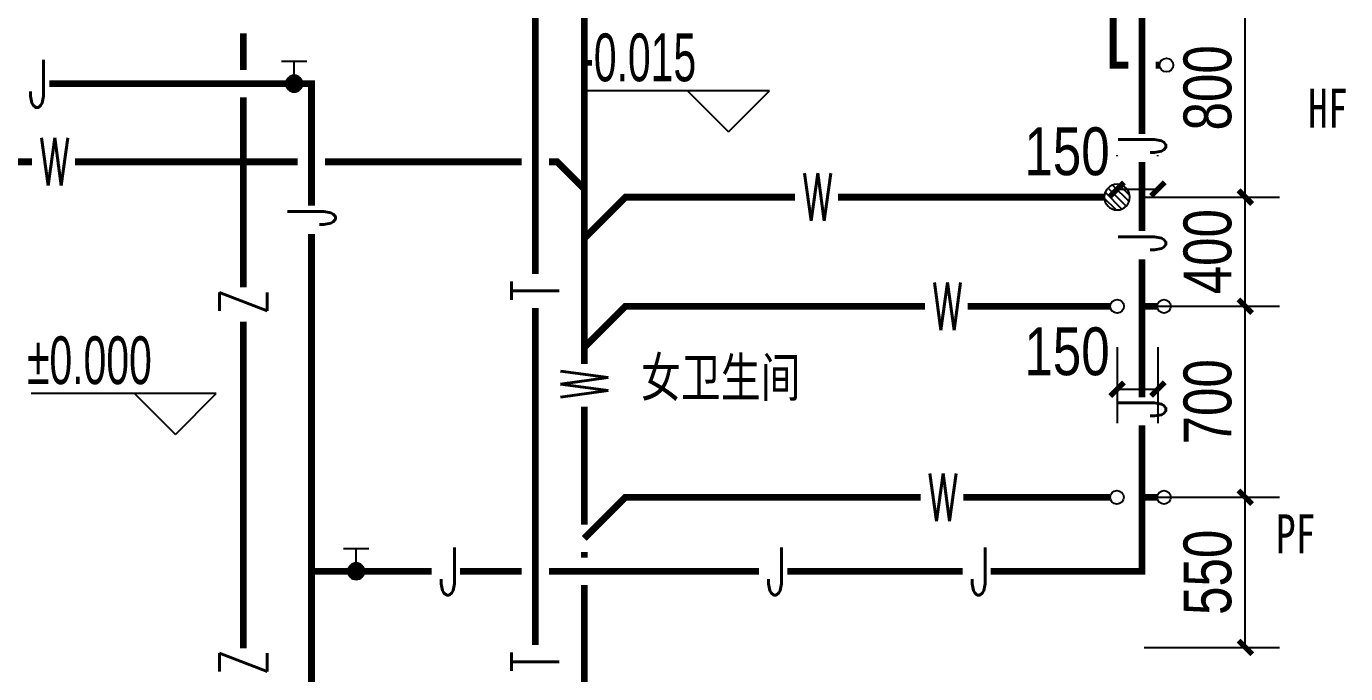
# Model space of a CAD drawing. Extents: x 31688 to 157843, y 203 to 96712.
# Drawn here: x 104286 to 109118, y 4982 to 7352 of the extents above; entities that cross this region are included whole.
import ezdxf

# ---------------------------------------------------------------- set-up
doc = ezdxf.new("R2010")
doc.units = 0
doc.header["$LTSCALE"] = 1000
doc.header["$MEASUREMENT"] = 0
doc.linetypes.add('109-34 轴网$0$L1$0$$AUDIT_BAD_LTYPE1', pattern=[0])
doc.layers.get('Defpoints').update_dxf_attribs({"color": 167})
for name, color, linetype in [('01-标注_标高', 200, 'Continuous'), ('02-TEXT_房间', 7, 'Continuous'), ('EQUIP_地漏', 7, 'Continuous'), ('EQUIP_污水', 7, 'Continuous'), ('PIPE-中水', 122, 'Continuous'), ('PIPE-污水', 2, 'Continuous'), ('PIPE-给水中', 3, 'Continuous'), ('PIPE-通气', 30, 'Continuous'), ('TEXT_中水', 7, 'Continuous'), ('TEXT_污水', 7, 'Continuous'), ('TEXT_给水', 7, 'Continuous'), ('TEXT_通气', 7, 'Continuous'), ('TWT_DIM', 3, 'Continuous'), ('VALVE_给水', 7, 'Continuous'), ('VPIPE-中水', 122, 'TG_Z'), ('VPIPE-给水中', 3, 'TG_J1')]:
    doc.layers.add(name, color=color, linetype=linetype)
doc.styles.add('_TCH_DIM', font='ros.shx', dxfattribs={"width": 0.8, "bigfont": 'jd.shx'})
doc.styles.add('_TCH_DIM_T3', font='ros.shx', dxfattribs={"width": 0.8, "bigfont": 'jd.shx'})
doc.styles.add('_TCH_SPACE', font='STXIHEI.TTF', dxfattribs={"width": 0.75, "height": 5})
doc.styles.add('_TWT_PIPETEXT', font='SIMPLEX', dxfattribs={"width": 0.8, "height": 3.5, "bigfont": 'HZTXT'})
doc.styles.add('TG_LINETYPE', font='SIMPLEX', dxfattribs={"width": 0.8, "height": 3, "bigfont": 'HZTXT'})
doc.linetypes.add('TG_J1', pattern='A,5,-0.6,["J1",TG_LINETYPE,S=0.1,R=0,X=-0.52,Y=-0.15],0', length=5.6)
doc.linetypes.add('TG_Z', pattern='A,5,-0.3,["Z",TG_LINETYPE,S=0.1,R=0,X=-0.28,Y=-0.15],0', length=5.3)
doc.dimstyles.new('_TWT_ARCH&&50', dxfattribs={"dimtxt": 175, "dimasz": 50, "dimexe": 125, "dimexo": 150, "dimgap": 50, "dimtad": 1, "dimdec": 0, "dimzin": 0, "dimdsep": 46, "dimtxsty": '_TCH_DIM_T3', "dimblk": 'ARCHTICK', "dimcen": 0.09, "dimclrt": 7, "dimazin": 2, "dimtfac": 1, "dimtdec": 0, "dimtix": 1, "dimtmove": 2, "dimatfit": 3, "dimfxl": 0, "dimtolj": 1, "dimtzin": 0, "dimarcsym": 0})

# ---------------------------------------------------------------- blocks, each defined once
blk = doc.blocks.new('$TwtSys$00000147')
blk.add_circle((0, 0, 0), 1)
blk = doc.blocks.new('$TwtSys$00000141')
for p, q in [((-94.2, 7.7), (-10.1, 91.8)), ((-94.2, 7.7), (-10.1, 91.8)), ((-87.2, -35.1), (35.1, 87.2)), ((-87.2, -35.1), (35.1, 87.2)), ((-66.5, -66.5), (66.5, 66.5)), ((-66.5, -66.5), (66.5, 66.5)), ((-32.4, -87.1), (87.6, 32.9)), ((-32.4, -87.1), (87.6, 32.9)), ((11.4, -92.3), (92.3, -11.4)), ((11.4, -92.3), (92.3, -11.4))]:
    blk.add_line(p, q)
blk.add_circle((0, 0), 94)
blk.add_circle((0, 0), 94)
blk = doc.blocks.new('_ArchTick')
at = {"color": 0, "linetype": 'ByBlock', "const_width": 0.4}
blk.add_lwpolyline([(-0.5, -0.5), (0.5, 0.5)], dxfattribs=at)
blk = doc.blocks.new('*D844')
at = {"layer": 'Defpoints', "color": 0, "linetype": '109-34 轴网$0$L1$0$$AUDIT_BAD_LTYPE1'}
for p in [(108280.7, 6727.1), (108430.3, 6756.2), (108430.3, 6727.1)]:
    blk.add_point(p, dxfattribs=at)
at = {"layer": 'TWT_DIM', "color": 0, "linetype": '109-34 轴网$0$L1$0$$AUDIT_BAD_LTYPE1', "lineweight": -2}
for p, q in [((108280.7, 6877.1), (108280.7, 6881.2)), ((108430.3, 6877.1), (108430.3, 6881.2)), ((108280.7, 6756.2), (108430.3, 6756.2))]:
    blk.add_line(p, q, dxfattribs=at)
at = {"layer": 'TWT_DIM', "color": 0, "linetype": '109-34 轴网$0$L1$0$$AUDIT_BAD_LTYPE1', "lineweight": -2, "xscale": 50, "yscale": 50, "zscale": 50, "rotation": 180}
blk.add_blockref('_ArchTick', (108280.7, 6756.2), dxfattribs=at)
at = {"layer": 'TWT_DIM', "color": 0, "linetype": '109-34 轴网$0$L1$0$$AUDIT_BAD_LTYPE1', "lineweight": -2, "xscale": 50, "yscale": 50, "zscale": 50}
blk.add_blockref('_ArchTick', (108430.3, 6756.2), dxfattribs=at)
at = {"layer": 'TWT_DIM', "color": 7, "linetype": '109-34 轴网$0$L1$0$$AUDIT_BAD_LTYPE1', "insert": (108097.4, 6893.7), "char_height": 175, "attachment_point": 5, "style": '_TCH_DIM_T3'}
blk.add_mtext('\\A1;150', dxfattribs=at)
blk = doc.blocks.new('*D845')
at = {"layer": 'Defpoints', "color": 0, "linetype": '109-34 轴网$0$L1$0$$AUDIT_BAD_LTYPE1'}
for p in [(108280.7, 6327.1), (108430.3, 6327.1), (108430.3, 6023.5)]:
    blk.add_point(p, dxfattribs=at)
at = {"layer": 'TWT_DIM', "color": 0, "linetype": '109-34 轴网$0$L1$0$$AUDIT_BAD_LTYPE1', "lineweight": -2}
for p, q in [((108280.7, 6177.1), (108280.7, 5898.5)), ((108430.3, 6177.1), (108430.3, 5898.5)), ((108280.7, 6023.5), (108430.3, 6023.5))]:
    blk.add_line(p, q, dxfattribs=at)
at = {"layer": 'TWT_DIM', "color": 0, "linetype": '109-34 轴网$0$L1$0$$AUDIT_BAD_LTYPE1', "lineweight": -2, "xscale": 50, "yscale": 50, "zscale": 50, "rotation": 180}
blk.add_blockref('_ArchTick', (108280.7, 6023.5), dxfattribs=at)
at = {"layer": 'TWT_DIM', "color": 0, "linetype": '109-34 轴网$0$L1$0$$AUDIT_BAD_LTYPE1', "lineweight": -2, "xscale": 50, "yscale": 50, "zscale": 50}
blk.add_blockref('_ArchTick', (108430.3, 6023.5), dxfattribs=at)
at = {"layer": 'TWT_DIM', "color": 7, "linetype": '109-34 轴网$0$L1$0$$AUDIT_BAD_LTYPE1', "insert": (108097.4, 6161), "char_height": 175, "attachment_point": 5, "style": '_TCH_DIM_T3'}
blk.add_mtext('\\A1;150', dxfattribs=at)
blk = doc.blocks.new('$VALVE$00000497')
for p, q in [((77.8, 138.2), (-77.8, 138.2)), ((0, 50), (0, 138.2))]:
    blk.add_line(p, q)
at = {"const_width": 49.6}
blk.add_lwpolyline([(24.8, 0, 1), (-24.8, 0, 1)], format="xyb", close=True, dxfattribs=at)
blk.add_circle((0, 0), 50)
blk = doc.blocks.new('*D863')
at = {"layer": 'Defpoints', "color": 0, "linetype": '109-34 轴网$0$L1$0$$AUDIT_BAD_LTYPE1'}
for p in [(108230.3, 7527.6), (108750.2, 7527.6), (108230.3, 6727.1)]:
    blk.add_point(p, dxfattribs=at)
at = {"layer": 'TWT_DIM', "color": 0, "linetype": '109-34 轴网$0$L1$0$$AUDIT_BAD_LTYPE1', "lineweight": -2}
for p, q in [((108380.3, 7527.6), (108875.2, 7527.6)), ((108750.2, 6727.1), (108750.2, 7527.6)), ((108380.3, 6727.1), (108875.2, 6727.1))]:
    blk.add_line(p, q, dxfattribs=at)
at = {"layer": 'TWT_DIM', "color": 0, "linetype": '109-34 轴网$0$L1$0$$AUDIT_BAD_LTYPE1', "lineweight": -2, "xscale": 50, "yscale": 50, "zscale": 50}
for p, rotation in [((108750.2, 7527.6), 90), ((108750.2, 6727.1), 270)]:
    blk.add_blockref('_ArchTick', p, dxfattribs=dict(at, rotation=rotation))
at = {"layer": 'TWT_DIM', "color": 7, "linetype": '109-34 轴网$0$L1$0$$AUDIT_BAD_LTYPE1', "insert": (108612.7, 7127.4), "char_height": 175, "attachment_point": 5, "rotation": 90, "style": '_TCH_DIM_T3'}
blk.add_mtext('\\A1;800', dxfattribs=at)
blk = doc.blocks.new('*D864')
at = {"layer": 'Defpoints', "color": 0, "linetype": '109-34 轴网$0$L1$0$$AUDIT_BAD_LTYPE1'}
for p in [(108230.3, 6727.1), (108750.2, 6727.1), (108230.3, 6327.1)]:
    blk.add_point(p, dxfattribs=at)
at = {"layer": 'TWT_DIM', "color": 0, "linetype": '109-34 轴网$0$L1$0$$AUDIT_BAD_LTYPE1', "lineweight": -2}
for p, q in [((108380.3, 6727.1), (108875.2, 6727.1)), ((108750.2, 6327.1), (108750.2, 6727.1)), ((108380.3, 6327.1), (108875.2, 6327.1))]:
    blk.add_line(p, q, dxfattribs=at)
at = {"layer": 'TWT_DIM', "color": 0, "linetype": '109-34 轴网$0$L1$0$$AUDIT_BAD_LTYPE1', "lineweight": -2, "xscale": 50, "yscale": 50, "zscale": 50}
for p, rotation in [((108750.2, 6727.1), 90), ((108750.2, 6327.1), 270)]:
    blk.add_blockref('_ArchTick', p, dxfattribs=dict(at, rotation=rotation))
at = {"layer": 'TWT_DIM', "color": 7, "linetype": '109-34 轴网$0$L1$0$$AUDIT_BAD_LTYPE1', "insert": (108612.7, 6527.1), "char_height": 175, "attachment_point": 5, "rotation": 90, "style": '_TCH_DIM_T3'}
blk.add_mtext('\\A1;400', dxfattribs=at)
blk = doc.blocks.new('*D865')
at = {"layer": 'Defpoints', "color": 0, "linetype": '109-34 轴网$0$L1$0$$AUDIT_BAD_LTYPE1'}
for p in [(108230.3, 6327.1), (108750.2, 6327.1), (108230.3, 5627.5)]:
    blk.add_point(p, dxfattribs=at)
at = {"layer": 'TWT_DIM', "color": 0, "linetype": '109-34 轴网$0$L1$0$$AUDIT_BAD_LTYPE1', "lineweight": -2}
for p, q in [((108380.3, 6327.1), (108875.2, 6327.1)), ((108750.2, 5627.5), (108750.2, 6327.1)), ((108380.3, 5627.5), (108875.2, 5627.5))]:
    blk.add_line(p, q, dxfattribs=at)
at = {"layer": 'TWT_DIM', "color": 0, "linetype": '109-34 轴网$0$L1$0$$AUDIT_BAD_LTYPE1', "lineweight": -2, "xscale": 50, "yscale": 50, "zscale": 50}
for p, rotation in [((108750.2, 6327.1), 90), ((108750.2, 5627.5), 270)]:
    blk.add_blockref('_ArchTick', p, dxfattribs=dict(at, rotation=rotation))
at = {"layer": 'TWT_DIM', "color": 7, "linetype": '109-34 轴网$0$L1$0$$AUDIT_BAD_LTYPE1', "insert": (108612.7, 5977.3), "char_height": 175, "attachment_point": 5, "rotation": 90, "style": '_TCH_DIM_T3'}
blk.add_mtext('\\A1;700', dxfattribs=at)
blk = doc.blocks.new('*D866')
at = {"layer": 'Defpoints', "color": 0, "linetype": '109-34 轴网$0$L1$0$$AUDIT_BAD_LTYPE1'}
for p in [(108230.3, 5627.5), (108750.2, 5627.5), (108230.3, 5077.6)]:
    blk.add_point(p, dxfattribs=at)
at = {"layer": 'TWT_DIM', "color": 0, "linetype": '109-34 轴网$0$L1$0$$AUDIT_BAD_LTYPE1', "lineweight": -2}
for p, q in [((108380.3, 5627.5), (108875.2, 5627.5)), ((108750.2, 5077.6), (108750.2, 5627.5)), ((108380.3, 5077.6), (108875.2, 5077.6))]:
    blk.add_line(p, q, dxfattribs=at)
at = {"layer": 'TWT_DIM', "color": 0, "linetype": '109-34 轴网$0$L1$0$$AUDIT_BAD_LTYPE1', "lineweight": -2, "xscale": 50, "yscale": 50, "zscale": 50}
for p, rotation in [((108750.2, 5627.5), 90), ((108750.2, 5077.6), 270)]:
    blk.add_blockref('_ArchTick', p, dxfattribs=dict(at, rotation=rotation))
at = {"layer": 'TWT_DIM', "color": 7, "linetype": '109-34 轴网$0$L1$0$$AUDIT_BAD_LTYPE1', "insert": (108612.7, 5352.6), "char_height": 175, "attachment_point": 5, "rotation": 90, "style": '_TCH_DIM_T3'}
blk.add_mtext('\\A1;550', dxfattribs=at)

msp = doc.modelspace()

# ---------------------------------------------------------------- hatches: boundary and pattern name
at = {"layer": 'PIPE-中水', "linetype": 'Continuous'}
for points in [[(108266.1, 7210.6), (108253.6, 7210.6), (108253.6, 7198.1)], [(108266.1, 7210.6), (108266.1, 7198.1), (108253.6, 7198.1)]]:
    msp.add_hatch(color=256, dxfattribs=at).paths.add_polyline_path(points)
at = {"layer": 'PIPE-污水', "linetype": 'Continuous'}
for points in [[(106230.2, 6856.5), (106239.1, 6865.3), (106235.4, 6869)], [(106230.2, 6856.5), (106230.2, 6869), (106235.4, 6869)], [(106480.3, 6727.1), (106471.5, 6735.9), (106475.1, 6739.6)], [(106480.3, 6727.1), (106480.3, 6739.6), (106475.1, 6739.6)], [(106480.3, 6327.1), (106471.5, 6335.9), (106475.1, 6339.6)], [(106480.3, 6327.1), (106480.3, 6339.6), (106475.1, 6339.6)], [(106479.9, 5627.5), (106471, 5636.3), (106474.7, 5640)], [(106479.9, 5627.5), (106479.9, 5640), (106474.7, 5640)]]:
    msp.add_hatch(color=256, dxfattribs=at).paths.add_polyline_path(points)
at = {"layer": 'PIPE-给水中', "linetype": 'Continuous'}
for points in [[(105330.3, 7142.7), (105330.3, 7155.2), (105342.8, 7155.2)], [(105330.3, 7142.7), (105342.8, 7142.7), (105342.8, 7155.2)], [(108372.2, 5356.5), (108372.2, 5344), (108384.7, 5344)], [(108372.2, 5356.5), (108384.7, 5356.5), (108384.7, 5344)]]:
    msp.add_hatch(color=256, dxfattribs=at).paths.add_polyline_path(points)

# ---------------------------------------------------------------- linework, layer by layer
at = {"layer": '01-标注_标高'}
for p, q in [((107007.9, 7116.4), (106329.6, 7116.4)), ((106857.9, 6966.4), (106707.9, 7116.4)), ((106857.9, 6966.4), (107007.9, 7116.4)), ((104981.9, 6007.1), (104303.6, 6007.1)), ((104831.9, 5857.1), (104681.9, 6007.1)), ((104831.9, 5857.1), (104981.9, 6007.1))]:
    msp.add_line(p, q, dxfattribs=at)
at = {"layer": 'PIPE-中水', "linetype": 'Continuous', "ltscale": 0.5, "const_width": 25}
for points in [[(108266.1, 7210.6), (108266.1, 7601.9)], [(105080.6, 7192.7), (105080.6, 7326.5)], [(108266.1, 7210.6), (108322.2, 7210.6)], [(108422.2, 7210.6), (108436.3, 7210.6)], [(105080.6, 6396.1), (105080.6, 7092.7)], [(105080.6, 5074.6), (105080.6, 6271.4)]]:
    msp.add_lwpolyline(points, dxfattribs=at)
at = {"layer": 'PIPE-污水', "linetype": 'Continuous', "ltscale": 0.5, "const_width": 25}
for points in [[(106329.9, 6756.8), (106329.9, 7384.7)], [(103397.1, 6856.5), (104307.4, 6856.5)], [(104464.1, 6856.5), (105280.3, 6856.5)], [(105380.3, 6856.5), (106099.9, 6856.5)], [(106199.9, 6856.5), (106230.2, 6856.5)], [(106230.2, 6856.5), (106329.9, 6756.8)], [(106329.9, 6576.7), (106329.9, 6756.8)], [(106480.3, 6727.1), (106329.9, 6576.7)], [(107101.6, 6727.1), (106480.3, 6727.1)], [(108233.7, 6727.1), (107258.2, 6727.1)], [(106329.9, 6176.7), (106329.9, 6576.7)], [(106480.3, 6327.1), (106329.9, 6176.7)], [(107577.2, 6327.1), (106480.3, 6327.1)], [(108255.7, 6327.1), (107733.8, 6327.1)], [(106329.9, 6116.1), (106329.9, 6176.7)], [(106329.9, 5527.6), (106329.9, 5959.5)], [(106479.9, 5627.5), (106329.5, 5477.2)], [(107560.9, 5627.5), (106479.9, 5627.5)], [(108255.3, 5627.5), (107717.6, 5627.5)], [(106329.9, 5406.5), (106329.9, 5427.6)], [(106329.9, 4752.6), (106329.9, 5306.5)]]:
    msp.add_lwpolyline(points, dxfattribs=at)
at = {"layer": 'PIPE-给水中', "linetype": 'Continuous', "ltscale": 0.5, "const_width": 25}
for points in [[(108372.2, 6958.8), (108372.2, 7962.7)], [(105330.3, 7142.7), (104370.1, 7142.7)], [(105330.3, 6695.5), (105330.3, 7142.7)], [(108372.2, 6602.5), (108372.2, 6855.5)], [(105330.3, 5356.5), (105330.3, 6592.2)], [(108372.2, 6327.1), (108372.2, 6499.2)], [(108372.2, 6327.1), (108427.5, 6327.1)], [(108372.2, 5994), (108372.2, 6327.1)], [(108372.2, 5627.5), (108372.2, 5890.7)], [(108372.2, 5356.5), (108372.2, 5627.5)], [(108372.2, 5627.5), (108427.5, 5627.5)], [(105330.3, 5356.5), (105771.1, 5356.5)], [(105330.3, 4730), (105330.3, 5356.5)], [(105874.5, 5356.5), (106099.9, 5356.5)], [(106199.9, 5356.5), (106969.3, 5356.5)], [(107072.6, 5356.5), (107715, 5356.5)], [(107818.3, 5356.5), (108372.2, 5356.5)]]:
    msp.add_lwpolyline(points, dxfattribs=at)
at = {"layer": 'PIPE-通气', "linetype": 'Continuous', "ltscale": 0.5, "const_width": 25}
for points in [[(106149.9, 6445), (106149.9, 7621)], [(106149.9, 5086), (106149.9, 6320.4)]]:
    msp.add_lwpolyline(points, dxfattribs=at)
at = {"layer": 'VPIPE-中水', "linetype": 'Continuous'}
msp.add_circle((108461.3, 7210.6), 25, dxfattribs=at)
at = {"layer": 'VPIPE-给水中', "linetype": 'Continuous'}
for centre in [(108452.5, 6327.1), (108452.5, 5627.5)]:
    msp.add_circle(centre, 25, dxfattribs=at)

# ---------------------------------------------------------------- block references
at = {"layer": 'EQUIP_地漏', "linetype": '109-34 轴网$0$L1$0$$AUDIT_BAD_LTYPE1', "xscale": 0.5, "yscale": -0.5, "zscale": 0.5}
msp.add_blockref('$TwtSys$00000141', (108280.7, 6727.1), dxfattribs=at)
at = {"layer": 'EQUIP_污水', "linetype": '109-34 轴网$0$L1$0$$AUDIT_BAD_LTYPE1', "xscale": 25, "yscale": 25, "zscale": 25}
for p in [(108280.7, 6327.1), (108280.3, 5627.5)]:
    msp.add_blockref('$TwtSys$00000147', p, dxfattribs=at)
at = {"layer": 'VALVE_给水', "linetype": '109-34 轴网$0$L1$0$$AUDIT_BAD_LTYPE1', "xscale": 0.6, "yscale": -0.6, "zscale": 0.6, "rotation": 180}
msp.add_blockref('$VALVE$00000497', (105267.1, 7142.7), dxfattribs=at)
at = {"layer": 'VALVE_给水', "linetype": '109-34 轴网$0$L1$0$$AUDIT_BAD_LTYPE1', "xscale": -0.6, "yscale": 0.6, "zscale": 0.6}
msp.add_blockref('$VALVE$00000497', (105494.1, 5356.5), dxfattribs=at)

# ---------------------------------------------------------------- texts
at = {"layer": '01-标注_标高', "color": 7, "style": '_TCH_DIM', "width": 0.64}
for s, p in [('-0.015', (106314.6, 7151.4)), ('%%P0.000', (104288.6, 6042.1))]:
    msp.add_text(s, height=175, dxfattribs=at).set_placement(p)
at = {"layer": '02-TEXT_房间', "style": '_TCH_SPACE', "width": 0.75}
for s, p in [('HF', (108979.7, 6981.4)), ('女卫生间', (106537.1, 5995.5)), ('PF', (108862, 5422.7))]:
    msp.add_text(s, height=142.71, dxfattribs=at).set_placement(p)
at = {"layer": 'TEXT_中水', "linetype": '109-34 轴网$0$L1$0$$AUDIT_BAD_LTYPE1', "style": '_TWT_PIPETEXT', "width": 0.64}
for p in [(105168.1, 6296.4), (105168.1, 4974.9)]:
    msp.add_text('Z', height=175, rotation=90, dxfattribs=at).set_placement(p)
at = {"layer": 'TEXT_污水', "linetype": '109-34 轴网$0$L1$0$$AUDIT_BAD_LTYPE1', "style": '_TWT_PIPETEXT', "width": 0.64}
for p in [(104332.4, 6769), (107126.6, 6639.6), (107602.2, 6239.6), (107585.9, 5540)]:
    msp.add_text('W', height=175, dxfattribs=at).set_placement(p)
msp.add_text('W', height=175, rotation=90, dxfattribs=at).set_placement((106417.4, 5984.5))
at = {"layer": 'TEXT_给水', "linetype": '109-34 轴网$0$L1$0$$AUDIT_BAD_LTYPE1', "style": '_TWT_PIPETEXT', "width": 0.64}
for p in [(104291.7, 7055.2), (105796.1, 5269), (106994.3, 5269), (107740, 5269)]:
    msp.add_text('J', height=175, dxfattribs=at).set_placement(p)
for p in [(108459.7, 6880.5), (105417.8, 6617.2), (108459.7, 6524.2), (108459.7, 5915.7)]:
    msp.add_text('J', height=175, rotation=90, dxfattribs=at).set_placement(p)
at = {"layer": 'TEXT_通气', "linetype": '109-34 轴网$0$L1$0$$AUDIT_BAD_LTYPE1', "style": '_TWT_PIPETEXT', "width": 0.64}
for p in [(106237.4, 6345.4), (106237.4, 4986.4)]:
    msp.add_text('T', height=175, rotation=90, dxfattribs=at).set_placement(p)

# ---------------------------------------------------------------- dimensions: what is measured, and where the dimension line sits
at = {"layer": 'TWT_DIM', "linetype": '109-34 轴网$0$L1$0$$AUDIT_BAD_LTYPE1'}
for p1, p2, text, picture, middle in [((108230.3, 6727.1), (108230.3, 7527.6), '800', '*D863', (108612.7, 7127.4)), ((108230.3, 6327.1), (108230.3, 6727.1), '400', '*D864', (108612.7, 6527.1)), ((108230.3, 5627.5), (108230.3, 6327.1), '700', '*D865', (108612.7, 5977.3)), ((108230.3, 5077.6), (108230.3, 5627.5), '550', '*D866', (108612.7, 5352.6))]:
    dim = msp.add_aligned_dim(p1=p1, p2=p2, distance=-519.9, text=text, dimstyle='_TWT_ARCH&&50', dxfattribs=at)
    dim.commit()
    dim.dimension.update_dxf_attribs({"geometry": picture, "text_midpoint": middle})
for base, p1, p2, picture, middle in [((108430.3, 6756.2), (108280.7, 6727.1), (108430.3, 6727.1), '*D844', (108097.4, 6893.7)), ((108430.3, 6023.5), (108280.7, 6327.1), (108430.3, 6327.1), '*D845', (108097.4, 6161))]:
    dim = msp.add_linear_dim(base=base, p1=p1, p2=p2, angle=0, text='150', dimstyle='_TWT_ARCH&&50', dxfattribs=at)
    dim.commit()
    dim.dimension.update_dxf_attribs({"geometry": picture, "text_midpoint": middle, "dimtype": 161})

doc.saveas('drawing.dxf')
